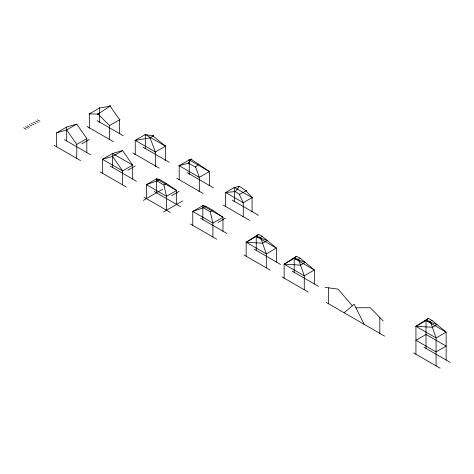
<?xml version="1.0" encoding="UTF-8"?>
<svg xmlns="http://www.w3.org/2000/svg" width="474" height="474" viewBox="0 0 474 474"><rect width="100%" height="100%" fill="white"/><g stroke="black" fill="none" stroke-linecap="round" stroke-linejoin="round"><path stroke-width="0.71" d="M246.202 190.637L245.816 190.986L246.166 190.589M235.163 191.769L235.513 191.372M189.476 159.803L189.452 160.111L189.458 159.714M145.53 134.663C145.115 134.669 145.548 134.48 145.559 134.64L165.663 146.288M191.099 159.104L191.241 159.637L191.372 159.104M97.792 114.287L98.177 113.944M109.334 125.693L109.713 125.302L109.393 125.728M149.784 137.857L150.305 137.667M150.317 137.709C149.784 138.633 150.264 136.862 149.82 137.91M155.128 152.059L155.679 151.97L155.353 151.674L155.111 152.124L155.585 152.184L155.152 152.113M98.13 114.264L97.792 113.908M191.016 159.169L191.306 159.104M109.861 105.945L110.193 106.354L110.252 106.004M209.342 171.594L209.538 171.292L209.366 171.6L191.235 159.353L189.256 159.91L179.19 165.722L179.19 179.676M198.499 164.093L195.614 167.121L199.323 177.353L199.323 191.3M209.419 171.529L199.323 177.353L179.19 165.722L188.368 163.127L191.235 159.353M153.292 135.837L153.38 136.121L153.303 135.754M225.571 206.457L225.571 192.503L235.335 191.555L239.429 186.359L245.994 190.767L252.073 197.628L252.073 211.582M153.138 136.032L165.462 146.176L165.462 160.129M165.479 146.134L155.395 151.988L155.395 165.941M246.172 256.221L246.172 242.267L256.244 236.455L258.49 234.363L262.258 236.342L276.378 248.08L276.378 262.033M284.139 278.137L284.139 264.184L294.206 258.371L296.451 256.28L300.22 258.259L314.345 269.996L314.345 283.95M415.935 354.232L415.935 326.325L426.002 320.513L428.253 318.421L432.021 320.4L446.141 332.138L446.141 360.044M252.02 197.617L252.127 197.64M344.118 312.769L354.131 304.207L364.145 324.329M119.614 133.656L119.614 119.703L110.057 106.034L109.832 106.253L110.205 106.33M97.851 113.873L98.148 113.944M109.95 106.152L110.158 106.377M119.578 119.685L119.898 119.703L109.547 125.515L109.547 139.469M256.244 250.408L256.244 236.455L276.378 248.08L266.311 253.892L246.172 242.267L258.49 234.363M294.206 272.325L294.206 258.371L314.345 269.996L304.272 275.809L284.139 264.184L296.451 256.28M426.002 348.414L426.002 320.513L446.141 332.138L436.074 337.95L415.935 326.325L428.253 318.421M89.408 113.89L97.964 114.104L110.033 106.135L99.475 108.078L89.408 113.89L89.408 127.844M56.613 146.774L56.613 132.827L66.68 127.014L76.752 124.105L86.819 138.639L86.819 152.592M56.613 132.827L66.68 129.917L76.752 124.105M76.752 158.405L76.752 144.452L86.819 138.639M81.895 143.806L89.39 139.48M135.256 140.363L145.328 134.551L153.173 135.985L150.051 137.786L135.256 140.363L135.256 154.311M102.461 173.247L102.461 159.294L112.528 156.39L122.6 150.578L132.667 165.106L132.667 179.059M127.743 170.279L135.238 165.947M146.389 198.612L146.389 184.659L156.876 180.955L159.448 179.474L166.445 183.509L176.601 190.471L176.601 204.424M156.876 180.955L163.874 184.996L166.445 183.509M143.338 200.372L162.546 189.28M171.677 195.638L179.172 191.312M163.471 212.002L182.686 200.911M192.776 225.387L192.776 211.44L203.257 207.731L205.829 206.249L212.826 210.29L222.981 217.252L222.981 231.199M203.257 207.731L210.255 211.771L212.826 210.29M218.058 222.419L225.553 218.093M255.042 236.354L260.558 237.32L262.258 236.342M293.003 258.277L298.519 259.242L300.22 258.259M424.799 320.412L430.321 321.378L432.021 320.4M110.223 105.998L109.932 105.915M235.217 191.798L235.436 191.336M243.263 216.671L243.263 202.718L239.352 194.53L246.036 190.755M239.66 194.115L239.376 194.524L239.388 194.144M122.6 150.578L112.528 153.481L102.461 159.294L122.6 170.924L132.667 165.106L112.528 153.481L112.528 167.435M239.429 186.359L234.381 187.414L225.571 192.503L243.263 202.718L252.073 197.628L234.381 187.414L234.381 201.367M355.933 307.827L370.212 307.673L383.217 320.957M246.172 242.267L262.602 243.209L267.277 240.514L256.244 236.455M284.139 264.184L300.563 265.126L305.238 262.43L294.206 258.371M415.935 326.325L432.365 327.267L437.04 324.572L426.002 320.513M325.046 287.368L338.051 289.104L352.33 305.748M159.448 179.474L156.461 178.846L146.389 184.659L166.528 196.283L176.601 190.471L156.461 178.846L156.461 192.799M205.829 206.249L202.842 205.621L192.776 211.44L212.909 223.064L222.981 217.252L202.842 205.621L202.842 219.575M188.368 163.127L195.614 167.121M135.161 140.304L155.3 151.935M97.063 120.633L123.418 135.848M142.911 147.106L169.265 162.321M187.034 172.577L213.389 187.799M232.159 200.081L258.514 215.297M86.991 126.445L113.345 141.667M132.839 152.918L159.199 168.134M176.772 178.283L203.127 193.499M223.153 205.058L249.508 220.274M37.428 119.851L39.946 121.303M35.52 120.953L38.039 122.405M64.263 139.569L90.623 154.785M110.116 166.042L136.471 181.258M154.24 191.514L180.594 206.729M200.621 218.295L226.975 233.51M254.183 249.217L280.537 264.433M292.144 271.134L318.504 286.349M423.946 347.229L450.3 362.444M33.441 122.15L35.959 123.607M31.402 123.329L33.921 124.781M29.329 124.526L31.847 125.977M27.172 125.77L29.69 127.222M25.566 126.694L28.085 128.152M23.7 127.773L26.218 129.23M54.196 145.382L80.55 160.597M100.044 171.855L126.404 187.07M143.978 197.214L170.332 212.429M190.358 223.995L216.713 239.21M243.92 254.917L270.275 270.133M281.882 276.834L308.242 292.055M326.219 302.43L384.586 336.131M413.684 352.929L440.038 368.144M235.335 191.555L239.53 194.358M97.964 114.104L109.547 125.515M112.528 156.39L122.6 170.924L122.6 184.872M66.68 129.917L76.752 144.452M150.051 137.786L155.395 151.988M430.321 321.378L436.074 337.95L436.074 365.857M298.519 259.242L304.272 275.809L304.272 289.762M260.558 237.32L266.311 253.892L266.311 267.846M210.255 211.771L212.909 223.064L212.909 237.018M163.874 184.996L166.528 196.283L166.528 210.237M379.793 317.462L379.793 333.364M328.47 287.825L328.47 303.733M209.395 185.488L209.395 171.535L189.256 159.91L189.256 173.863M145.328 134.551L145.328 148.498M99.475 108.078L99.475 122.031M66.68 127.014L66.68 140.962M242.996 202.801L243.518 202.594L243.026 202.813M239.222 186.472C240.253 186.335 239.086 186.104 239.228 186.454M225.393 192.456C226.092 193.125 225.363 191.875 225.381 192.48M89.189 113.873C89.906 113.458 89.313 114.24 89.136 113.938M179.024 165.61C179.794 166.22 178.888 165.29 178.988 165.627M188.208 163.015L188.599 163.293L188.208 162.985M99.25 108.031C100.079 107.746 99.226 108.309 99.25 108.031M188.978 159.886C189.47 160.745 189.197 159.057 188.978 159.874M198.256 164.241L198.689 164.271L198.256 164.241M234.126 187.378C235.021 187.947 234.103 187.023 234.132 187.349M135.084 140.28C135.605 140.114 135.096 140.535 135.084 140.257M199.127 177.448L199.595 177.258L199.127 177.424M251.872 197.723L252.269 197.492L251.872 197.723M109.346 125.379L109.458 125.705L109.346 125.361M119.412 119.567L119.774 119.567L119.418 119.525M119.815 119.821L119.401 119.833L119.815 119.839M145.127 134.409L145.269 134.74L145.127 134.391M152.954 135.854L153.309 136.228L152.96 135.813M165.266 146.039C165.497 146.513 165.556 145.879 165.266 146.016M195.383 166.978C196.23 167.34 195.341 167.292 195.383 166.978M209.194 171.398L209.2 171.363M89.124 127.826L89.693 127.844L89.13 127.808M99.196 122.014L99.759 122.049L99.208 121.978M109.263 139.451L109.832 139.469L109.269 139.433M119.33 133.638L119.898 133.674L119.341 133.603M134.972 154.299L135.54 154.311L134.977 154.281M145.044 148.481L145.613 148.498L145.05 148.469M155.111 165.924L155.679 165.959L155.122 165.888M165.183 160.111L165.746 160.129L165.183 160.094M178.905 179.658L179.474 179.676L178.911 179.64M188.972 173.845L189.541 173.863L188.978 173.828M199.044 191.283L199.607 191.3L199.044 191.283M209.111 185.47L209.68 185.488L209.117 185.453M225.286 206.439L225.855 206.457L225.292 206.421M234.097 201.349L234.666 201.367L234.097 201.349M242.978 216.654L243.547 216.671L242.984 216.636M251.789 211.564L252.358 211.582L251.789 211.564M426.002 334.466L415.935 340.279L436.074 351.904L446.141 346.091L426.002 334.466"/></g></svg>
